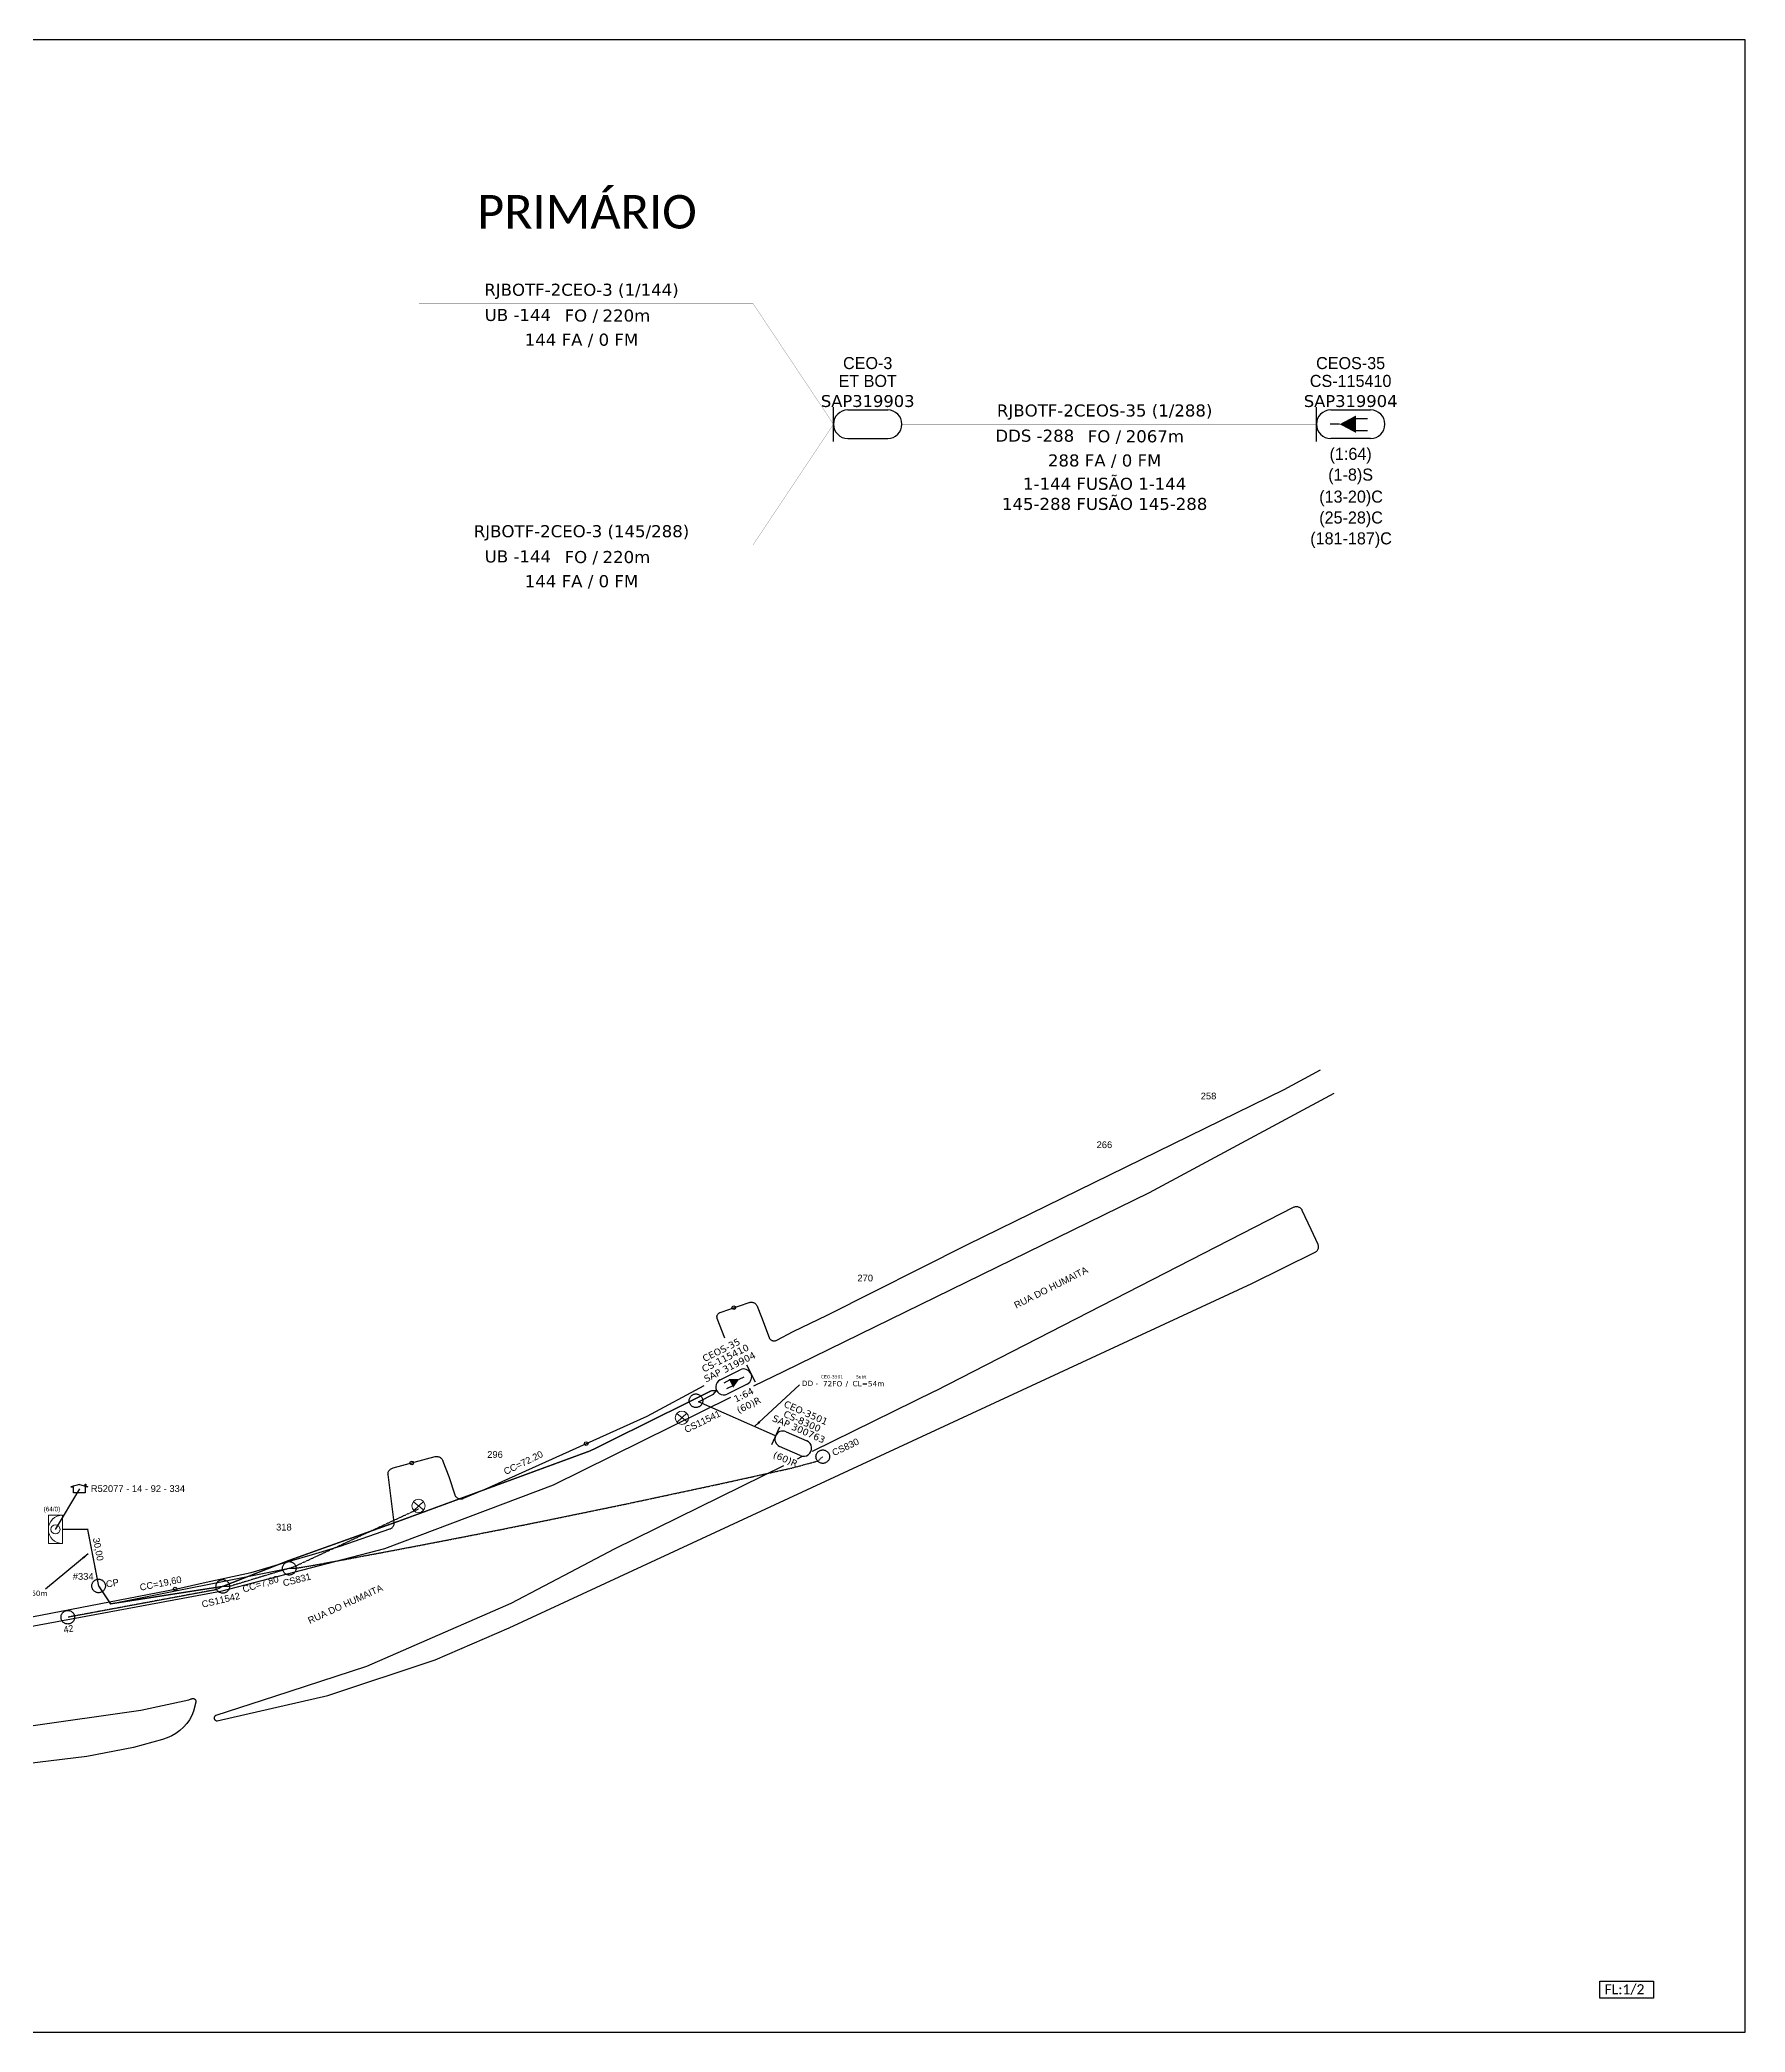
# Model space of a CAD drawing. Header units: metres. Extents: x -1286 to 457, y -500 to 94.
# Drawn here: x -954 to -445, y -500 to 94 of the extents above; entities that cross this region are included whole.
import ezdxf
from ezdxf.enums import TextEntityAlignment as Align

# ---------------------------------------------------------------- set-up
doc = ezdxf.new("R2010")
doc.units = ezdxf.units.M
doc.linetypes.add('PHANTOM2', pattern=[1.25, 0.625, -0.125, 0.125, -0.125, 0.125, -0.125])
doc.linetypes.add('UG', pattern=[3e-05, 1.5e-05, -5e-06, 0, -5e-06, 0, -5e-06])
for name, color, linetype in [('10.0-Cartográfico', 4, 'Continuous'), ('10.1-Caixas Subterrâneas', 5, 'Continuous'), ('10.5-Traçado Subterraneo', 40, 'Continuous'), ('20.4-CEOS', 1, 'Continuous'), ('20.5-CEO', 1, 'Continuous'), ('20.8-Legenda', 1, 'Continuous'), ('CD a instalar', 1, 'Continuous'), ('CEO', 1, 'Continuous'), ('CEOS', 1, 'Continuous'), ('label_cabos', 7, 'Continuous'), ('Legenda', 1, 'Continuous'), ('MUB_DIVISA', 7, 'Continuous'), ('MUB_NUMERACAO', 7, 'Continuous'), ('MUB_SEGMENTO', 7, 'Continuous'), ('surveys', 7, 'Continuous'), ('surveys legendas', 7, 'Continuous')]:
    doc.layers.add(name, color=color, linetype=linetype)
for name, color, linetype, plot in [('10.4-Postes Sem Uso', 7, 'Continuous', False), ('DROP DE CLIENTE', 140, 'Continuous', False), ('EXTRA', 50, 'Continuous', False)]:
    doc.layers.add(name, color=color, linetype=linetype, plot=plot)
for name, color, linetype, lineweight in [("20.0-LEGENDA DOS CDO'S", 1, 'Continuous', 0), ('20.1-CDO_INTERIOR', 1, 'Continuous', 0), ('Postes', 1, 'Continuous', 0), ('Texto_Cabos', 1, 'Continuous', 20)]:
    doc.layers.add(name, color=color, linetype=linetype, lineweight=lineweight)
doc.styles.add('ARIAL', font='arial.ttf')
doc.styles.add('siredit', font='verdana.ttf')
doc.styles.add('Style-font000', font='font000.shx')
doc.styles.add('WMF-Calibri0', font='calibri.ttf')
doc.linetypes.add('FENCELINE1', pattern='A,0.25,-0.1,[133,ltypeshp.shx,S=0.1,R=0,X=-0.1,Y=0],-0.1,1', length=1.45)
doc.dimstyles.new('CC', dxfattribs={"dimtxt": 0.8, "dimasz": 2, "dimexe": 0.18, "dimexo": 0.0625, "dimgap": 0.09, "dimtad": 0, "dimdec": 0, "dimrnd": 1, "dimzin": 0, "dimdsep": 46, "dimtxsty": 'siredit', "dimblk": 'NONE', "dimcen": 0, "dimse1": 1, "dimse2": 1, "dimsd1": 1, "dimsd2": 1, "dimclrt": 7, "dimadec": 0, "dimazin": 0, "dimtfac": 1, "dimtdec": 0, "dimtofl": 0, "dimtmove": 0, "dimatfit": 3, "dimfxl": 0, "dimtolj": 1, "dimtzin": 0, "dimarcsym": 0})

# ---------------------------------------------------------------- blocks, each defined once
blk = doc.blocks.new('DV')
at = {"linetype": 'Continuous'}
blk.add_circle((0, 0), 0.00000275, dxfattribs=at)
blk = doc.blocks.new('MHMZ')
at = {"color": 0, "linetype": 'PHANTOM2'}
blk.add_circle((0, 0), 0.0000101, dxfattribs=at)
blk = doc.blocks.new('PTPT')
at = {"layer": 'Postes', "color": 1, "linetype": 'PHANTOM2'}
for points in [[(-0.0000079, 0.0000104), (0.0000075, -0.000002)], [(0.000007, 0.0000109), (-0.0000074, -0.0000025)]]:
    blk.add_lwpolyline(points, dxfattribs=at)
at = {"layer": 'Postes', "color": 1}
blk.add_circle((-0.0000002, 0.0000042), 0.00000987, dxfattribs=at)
blk = doc.blocks.new('SURVEY_SURVEY')
for p, q in [((0, 0.0000127), (-0.0000126, 0.000009)), ((-0.0000126, 0.000009), (-0.0000086, 0.000009)), ((-0.0000086, 0), (-0.0000086, 0.000009)), ((0.0000086, 0), (-0.0000086, 0)), ((0, 0.0000127), (0.0000126, 0.000009)), ((0.0000084, 0.0000132), (0.0000098, 0.0000132)), ((0.0000084, 0.0000103), (0.0000084, 0.0000132)), ((0.0000126, 0.000009), (0.0000086, 0.000009)), ((0.0000086, 0.000009), (0.0000086, 0)), ((0.0000098, 0.0000132), (0.0000098, 0.0000099))]:
    blk.add_line(p, q)
blk = doc.blocks.new('CEO_CT_DRT')
at = {"layer": 'CEO', "color": 0}
for p, q in [((-1.56, 1.26), (1.8, 1.26)), ((1.8, -1.13), (-1.56, -1.13))]:
    blk.add_line(p, q, dxfattribs=at)
blk.add_lwpolyline([(-2.75, 1.51), (-2.75, -1.38)], dxfattribs=at)
for centre, start, end in [((-1.56, 0.07), 90, 270), ((1.8, 0.07), 270, 90)]:
    blk.add_arc(centre, 1.2, start, end, dxfattribs=at)
at = {"layer": 'CEO', "color": 7, "style": 'siredit'}
for tag, p in [('CEO_Nº', (0.12, 5.61)), ('LOCAL', (0.12, 4.23)), ('SAP', (0.12, 2.97)), ('FIBRAS_RESERVA', (0.12, -1.94))]:
    blk.add_attdef(tag, text='', height=1.01, dxfattribs=at).set_placement(p, align=Align.TOP_CENTER)
blk = doc.blocks.new('CEOS_RP_CT_ESQ')
at = {"layer": '20.4-CEOS', "color": 0}
for p, q in [((1.19, 1.19), (4.53, 1.19)), ((4.53, -1.19), (1.19, -1.19))]:
    blk.add_line(p, q, dxfattribs=at)
for points in [[(2.47, 0.52), (1.45, 0.52)], [(3.79, 0), (4.59, 0)], [(5.73, 1.44), (5.73, -1.43)], [(2.47, -0.47), (1.45, -0.47)]]:
    blk.add_lwpolyline(points, dxfattribs=at)
blk.add_lwpolyline([(3.79, 0, 0, 1.47, 0), (2.41, 0, 1.47, 1.47, 0)], format="xyseb", dxfattribs=at)
for centre, start, end in [((1.19, 0), 90, 270), ((4.53, 0), 270, 90)]:
    blk.add_arc(centre, 1.19, start, end, dxfattribs=at)
at = {"layer": '20.4-CEOS', "color": 7, "style": 'siredit'}
for tag, p in [('Nº_DA_CEOS', (3.33, 5.6)), ('LOCAL', (3.33, 4.24)), ('SAP', (3.33, 2.78)), ('RACIO_SPLITAGEM', (3.33, -1.88)), ('FIBRAS_SPLITTER', (3.33, -3.58)), ('FIBRAS_TOP_C', (3.33, -5.08)), ('RESERVA_FINAIS', (3.33, -6.39))]:
    blk.add_attdef(tag, text='', height=1.01, dxfattribs=at).set_placement(p, align=Align.TOP_CENTER)
blk = doc.blocks.new('_None')
blk = doc.blocks.new('LEGENDA DOS CABOS')
at = {"layer": 'EXTRA', "color": 0, "style": 'siredit'}
for tag, p in [('ID', (4.6, 0.97)), ('XX', (9.03, 0.97))]:
    blk.add_attdef(tag, text='', height=0.48, rotation=359.69, dxfattribs=at).set_placement(p, align=Align.MIDDLE_CENTER)
at = {"layer": 'Legenda', "color": 0, "style": 'siredit'}
for tag, p in [('TIPO_CABO', (1.31, 0)), ('CABO', (4.69, -0.05)), ('/', (6.81, -0.05)), ('METROS', (10.03, -0.05))]:
    blk.add_attdef(tag, text='', height=0.8, rotation=359.69, dxfattribs=at).set_placement(p, align=Align.MIDDLE_CENTER)

msp = doc.modelspace()

# ---------------------------------------------------------------- linework, layer by layer
msp.add_lwpolyline([(-1286.07, -499.81), (-445.07, -499.81), (-445.07, 94.19), (-1286.07, 94.19)], close=True)
at = {"color": 7, "ltscale": 30}
msp.add_lwpolyline([(-734.18, -322.02), (-757.21, -311.87), (-752.65, -309.59), (-751.79, -308.5)], dxfattribs=at)
at = {"color": 5, "ltscale": 30}
msp.add_lwpolyline([(-936.04, -366.77), (-932.52, -372.11), (-879.18, -361.51)], dxfattribs=at)
at = {"color": 7}
msp.add_lwpolyline([(-488.37, -484.64), (-472.44, -484.64), (-472.44, -489.7), (-488.37, -489.7)], close=True, dxfattribs=at)
at = {"layer": '10.0-Cartográfico', "color": 4}
for points in [[(-749.28, -292.85), (-751.55, -287.07), (-751.61, -286.93), (-751.63, -286.78), (-751.66, -286.62), (-751.66, -286.48), (-751.64, -286.33), (-751.6, -286.19), (-751.57, -286.04), (-751.49, -285.9), (-751.41, -285.77), (-751.32, -285.64), (-751.2, -285.53), (-751.09, -285.42), (-750.95, -285.35), (-750.82, -285.26), (-750.66, -285.2), (-742.07, -282.24), (-741.97, -282.22), (-741.78, -282.18), (-741.56, -282.16), (-741.37, -282.17), (-741.17, -282.19), (-740.96, -282.24), (-740.78, -282.29), (-740.58, -282.38), (-740.41, -282.47), (-740.25, -282.59), (-740.09, -282.72), (-739.97, -282.86), (-739.85, -283.02), (-739.75, -283.18), (-739.67, -283.36), (-738.38, -286.67), (-736.1, -292.74), (-736.06, -292.83), (-735.98, -292.97), (-735.9, -293.1), (-735.78, -293.21), (-735.68, -293.31), (-735.55, -293.42), (-735.41, -293.49), (-735.27, -293.56), (-735.11, -293.61), (-734.96, -293.67), (-734.8, -293.68), (-734.62, -293.7), (-734.47, -293.68), (-734.31, -293.66), (-734.14, -293.62), (-734, -293.57), (-733.85, -293.49), (-728.97, -290.87), (-718.81, -286.02), (-676.94, -264.92), (-582.48, -218.79), (-571.7, -212.88)], [(-567.69, -219.96), (-622.76, -249.57), (-731.94, -302.91), (-740.73, -307.24)], [(-900.66, -406.98), (-867.64, -399.47), (-835.64, -388.8), (-813.57, -379.3), (-592.15, -276.57), (-573.31, -267.29), (-573.27, -267.27), (-573.1, -267.18), (-572.94, -267.05), (-572.79, -266.92), (-572.66, -266.78), (-572.54, -266.63), (-572.45, -266.45), (-572.37, -266.28), (-572.31, -266.1), (-572.28, -265.9), (-572.26, -265.72), (-572.28, -265.54), (-572.3, -265.34), (-572.37, -265.16), (-572.43, -264.98), (-574.52, -260.46), (-577.12, -254.82), (-577.2, -254.64), (-577.32, -254.47), (-577.44, -254.33), (-577.58, -254.19), (-577.74, -254.06), (-577.92, -253.98), (-578.09, -253.89), (-578.27, -253.8), (-578.48, -253.75), (-578.68, -253.73), (-578.87, -253.72), (-579.09, -253.72), (-579.28, -253.74), (-579.48, -253.79), (-579.67, -253.85), (-579.87, -253.94), (-595.11, -261.77), (-686.62, -308.7), (-686.7, -308.74), (-723.22, -326.72)], [(-987.41, -382.08), (-912.73, -367.62), (-903.92, -365.69), (-890.52, -362.81), (-879.08, -359.34), (-872.22, -357.44), (-864.06, -354.93), (-849.17, -349.76), (-849.05, -349.72), (-848.88, -349.63), (-848.7, -349.54), (-848.55, -349.41), (-848.39, -349.28), (-848.28, -349.13), (-848.16, -348.97), (-848.07, -348.81), (-847.99, -348.62), (-847.94, -348.44), (-847.92, -348.24), (-847.9, -348.06), (-847.92, -347.88), (-849.72, -333.58), (-849.75, -333.4), (-849.73, -333.2), (-849.71, -333.02), (-849.66, -332.84), (-849.58, -332.66), (-849.5, -332.49), (-849.39, -332.33), (-849.25, -332.18), (-849.12, -332.04), (-848.97, -331.93), (-848.79, -331.82), (-848.62, -331.72), (-848.42, -331.65), (-848.21, -331.59), (-835.69, -328.21), (-835.5, -328.17), (-835.09, -328.17), (-834.87, -328.2), (-834.68, -328.25), (-834.5, -328.32), (-834.31, -328.39), (-834.13, -328.5), (-833.97, -328.63), (-833.83, -328.75), (-833.69, -328.89), (-833.6, -329.05), (-833.5, -329.22), (-833.42, -329.4), (-833.35, -329.61), (-831.62, -334.17), (-829.86, -339.57), (-829.78, -339.75), (-829.68, -339.91), (-829.58, -340.07), (-829.44, -340.21), (-829.3, -340.34), (-829.14, -340.46), (-828.97, -340.57), (-828.79, -340.66), (-828.59, -340.71), (-828.4, -340.76), (-828.2, -340.8), (-827.99, -340.79), (-827.79, -340.79), (-827.58, -340.75), (-827.38, -340.72), (-827.19, -340.64), (-820.73, -337.91), (-772.48, -316.16), (-755.5, -307.04)], [(-747.58, -310.63), (-800.53, -336.75), (-850.75, -355.75), (-899.71, -368.41), (-1016.52, -390.05), (-1028.4, -391.1)], [(-731.8, -330.94), (-782.31, -355.81), (-793.46, -361.62), (-813.12, -372.02), (-856.15, -390.83), (-883.57, -399.72), (-901.07, -405.4), (-901.15, -405.43), (-901.23, -405.49), (-901.3, -405.54), (-901.36, -405.6), (-901.42, -405.67), (-901.48, -405.74), (-901.51, -405.82), (-901.55, -405.91), (-901.57, -406), (-901.59, -406.07), (-901.59, -406.16), (-901.59, -406.25), (-901.57, -406.34), (-901.55, -406.41), (-901.5, -406.5), (-901.46, -406.57), (-901.41, -406.64), (-901.35, -406.72), (-901.29, -406.77), (-901.21, -406.82), (-901.13, -406.88), (-901.05, -406.91), (-900.95, -406.95), (-900.86, -406.96), (-900.78, -406.98), (-900.68, -406.98)], [(-957.68, -408.67), (-923.48, -403.77), (-909.17, -400.68), (-908.45, -400.46), (-908.35, -400.42), (-908.26, -400.38), (-908.16, -400.35), (-908.06, -400.34), (-907.96, -400.33), (-907.87, -400.32), (-907.77, -400.34), (-907.67, -400.36), (-907.59, -400.39), (-907.49, -400.43), (-907.42, -400.48), (-907.34, -400.54), (-907.28, -400.61), (-907.2, -400.66), (-907.16, -400.75), (-907.1, -400.82), (-907.06, -400.91), (-907.04, -401), (-907.02, -401.07), (-907.02, -401.16), (-907.02, -401.25), (-907.03, -401.34), (-907.03, -401.36), (-907.03, -401.42), (-907.7, -404.13), (-908.25, -405.42), (-908.93, -406.66), (-909.78, -407.82), (-910.74, -408.88), (-911.8, -409.87), (-912.98, -410.73), (-914.25, -411.47), (-915.59, -412.1), (-917.01, -412.58), (-925.64, -414.96), (-939.51, -417.61), (-979.72, -422.47)]]:
    msp.add_lwpolyline(points, dxfattribs=at)
at = {"layer": '10.0-Cartográfico'}
msp.add_lwpolyline([(-726.41, -328.29), (-727.72, -328.93)], dxfattribs=at)
at = {"layer": '10.5-Traçado Subterraneo', "linetype": 'UG'}
for points in [[(-879.18, -361.51), (-877.23, -361.47), (-873.46, -360.87), (-865.86, -359.48), (-851.57, -356.81), (-842.94, -355.18), (-827.61, -352.22), (-813.59, -349.45), (-800.76, -346.86), (-778.96, -342.37), (-750.95, -336.38), (-729.2, -331.58), (-721.51, -329.49), (-720.11, -328.23)], [(-879.18, -361.51), (-877.38, -360.85), (-840.6, -343.75)], [(-879.18, -361.51), (-881.04, -362.07), (-897.17, -366.97), (-899.02, -366.9)], [(-899.02, -366.9), (-900.94, -367.88), (-944.08, -375.89), (-945.23, -376.1)]]:
    msp.add_lwpolyline(points, dxfattribs=at)
at = {"layer": '20.1-CDO_INTERIOR', "lineweight": 18}
msp.add_lwpolyline([(-951.03, -354.15), (-951.03, -345.65), (-946.78, -345.65), (-946.78, -354.15)], close=True, dxfattribs=at)
msp.add_circle((-948.91, -349.9), 1.36, dxfattribs=at)
msp.add_arc((-946.78, -349.9), 4.25, 90.02759, 270.02759, dxfattribs=at)
at = {"layer": 'CD a instalar', "color": 0, "linetype": 'ByBlock', "const_width": 0.048}
for points in [[(-716.91, -20.4), (-740.91, 15.6), (-840.51, 15.6)], [(-716.91, -20.4), (-740.91, -56.4), (-840.51, -56.4)], [(-696.51, -20.4), (-572.91, -20.4)]]:
    msp.add_lwpolyline(points, dxfattribs=at)
at = {"layer": 'CD a instalar', "linetype": 'FENCELINE1', "ltscale": 5}
msp.add_lwpolyline([(-946.78, -349.9, 0.4, 0.4, 0), (-939.31, -349.9, 0.4, 0.4, 0), (-936.04, -366.77, 0.4, 0.4, 0), (-932.52, -372.11, 0.4, 0.4, 0), (-899.02, -366.9, 0.4, 0.4, 0), (-879.43, -359.22, 0.4, 0.4, 0), (-846.09, -347.29, 0.4, 0.4, 0), (-789.37, -326.46, 0.4, 0.4, 0), (-758.19, -311.01, 0.4, 0.4, 0), (-753.18, -308.52, 0.4, 0.4, 0), (-751.79, -308.5, 0, 0, 0)], format="xyseb", dxfattribs=at)
at = {"layer": 'CEO', "color": 7}
for p, q in [((-712.66, -16.15), (-700.75, -16.15)), ((-712.66, -24.64), (-700.75, -24.64))]:
    msp.add_line(p, q, dxfattribs=at)
msp.add_lwpolyline([(-716.91, -25.52), (-716.91, -15.28)], dxfattribs=at)
for centre, start, end in [((-712.66, -20.4), 90, 270), ((-700.75, -20.4), 270, 90)]:
    msp.add_arc(centre, 4.25, start, end, dxfattribs=at)
at = {"layer": 'CEOS', "color": 5}
for p, q in [((-568.66, -16.15), (-556.75, -16.15)), ((-556.75, -24.64), (-568.66, -24.64))]:
    msp.add_line(p, q, dxfattribs=at)
for points in [[(-572.91, -25.52), (-572.91, -15.28)], [(-566, -20.4), (-568.86, -20.4)], [(-561.3, -18.71), (-557.68, -18.71)], [(-561.3, -22.25), (-557.68, -22.25)]]:
    msp.add_lwpolyline(points, dxfattribs=at)
msp.add_lwpolyline([(-566, -20.4, 0, 5.24, 0), (-561.08, -20.4, 5.24, 5.24, 0)], format="xyseb", dxfattribs=at)
for centre, start, end in [((-568.66, -20.4), 90, 270), ((-556.75, -20.4), 270, 90)]:
    msp.add_arc(centre, 4.25, start, end, dxfattribs=at)
at = {"layer": 'DROP DE CLIENTE', "linetype": 'Continuous'}
msp.add_lwpolyline([(-948.91, -349.9), (-941.65, -337.81)], dxfattribs=at)

# ---------------------------------------------------------------- block references
at = {"color": 7, "ltscale": 30}
ref = msp.add_blockref('CEO_CT_DRT', (-729.2, -324.37), dxfattribs=dict(at, xscale=1.999999999999999, yscale=1.999999999999999, zscale=1.999999999999999, rotation=336.1984439963002))
ref.add_attrib('CEO_Nº', 'CEO-3501', dxfattribs={"layer": '20.5-CEO', "color": 7, "height": 2.028, "rotation": 336.19844, "style": 'siredit'}).set_placement((-724.73, -314.22), align=Align.TOP_CENTER)
ref.add_attrib('LOCAL', 'CS-8300', dxfattribs={"layer": '20.5-CEO', "color": 7, "height": 2.028, "rotation": 336.19844, "style": 'siredit'}).set_placement((-725.84, -316.74), align=Align.TOP_CENTER)
ref.add_attrib('SAP', 'SAP 300763', dxfattribs={"layer": '20.5-CEO', "color": 7, "height": 2.028, "rotation": 336.19844, "style": 'siredit'}).set_placement((-726.85, -319.05), align=Align.TOP_CENTER)
ref.add_attrib('FIBRAS_RESERVA', '(60)R', dxfattribs={"layer": '20.5-CEO', "color": 7, "height": 2.028, "rotation": 336.19844, "style": 'siredit'}).set_placement((-730.82, -328.04), align=Align.TOP_CENTER)
at = {"layer": '10.1-Caixas Subterrâneas', "xscale": 200000, "yscale": 200000, "zscale": 200000}
for p in [(-757.92, -311.55), (-720.11, -328.23)]:
    msp.add_blockref('MHMZ', p, dxfattribs=at)
at = {"layer": '10.1-Caixas Subterrâneas', "color": 5, "xscale": 200000, "yscale": 200000, "zscale": 200000}
for p in [(-879.18, -361.51), (-936.04, -366.77), (-899.02, -366.9)]:
    msp.add_blockref('MHMZ', p, dxfattribs=at)
at = {"layer": '10.1-Caixas Subterrâneas', "color": 40, "xscale": 200000, "yscale": 200000, "zscale": 200000}
msp.add_blockref('MHMZ', (-945.23, -376.1), dxfattribs=at)
at = {"layer": '10.4-Postes Sem Uso', "color": 1, "xscale": 200000, "yscale": 200000, "zscale": 200000}
for p in [(-762.06, -317.46), (-840.6, -343.75)]:
    msp.add_blockref('PTPT', p, dxfattribs=at)
at = {"layer": '20.4-CEOS', "color": 5}
ref = msp.add_blockref('CEOS_RP_CT_ESQ', (-751.79, -308.5), dxfattribs=dict(at, xscale=2, yscale=2, zscale=2, rotation=26.47717103566099))
ref.add_attrib('Nº_DA_CEOS', 'CEOS-35', dxfattribs={"color": 7, "height": 2.019, "rotation": 26.47717, "style": 'siredit'}).set_placement((-750.82, -295.52), align=Align.TOP_CENTER)
ref.add_attrib('LOCAL', 'CS-115410', dxfattribs={"color": 7, "height": 2.019, "rotation": 26.47717, "style": 'siredit'}).set_placement((-749.62, -297.94), align=Align.TOP_CENTER)
ref.add_attrib('SAP', 'SAP 319904', dxfattribs={"color": 7, "height": 2.019, "rotation": 26.47717, "style": 'siredit'}).set_placement((-748.31, -300.56), align=Align.TOP_CENTER)
ref.add_attrib('RACIO_SPLITAGEM', '1:64', dxfattribs={"color": 7, "height": 2.019, "rotation": 26.47717, "style": 'siredit'}).set_placement((-744.15, -308.91), align=Align.TOP_CENTER)
ref.add_attrib('FIBRAS_SPLITTER', '(60)R', dxfattribs={"color": 7, "height": 2.019, "rotation": 26.47717, "style": 'siredit'}).set_placement((-742.64, -311.94), align=Align.TOP_CENTER)
at = {"layer": 'label_cabos', "color": 0}
ref = msp.add_blockref('LEGENDA DOS CABOS', (-726.55, -306.36), dxfattribs=dict(at, xscale=2, yscale=2, zscale=2))
ref.add_attrib('ID', 'CEO-3501', dxfattribs={"layer": 'EXTRA', "color": 0, "height": 0.96, "rotation": 359.69001, "style": 'siredit'}).set_placement((-717.34, -304.41), align=Align.MIDDLE_CENTER)
ref.add_attrib('CABO', '72FO', dxfattribs={"layer": '20.8-Legenda', "color": 0, "height": 1.6, "rotation": 359.69001, "style": 'siredit'}).set_placement((-717.18, -306.47), align=Align.MIDDLE_CENTER)
ref.add_attrib('METROS', 'CL=54m', dxfattribs={"layer": '20.8-Legenda', "color": 0, "height": 1.6, "rotation": 359.69001, "style": 'siredit'}).set_placement((-706.48, -306.47), align=Align.MIDDLE_CENTER)
ref.add_attrib('XX', 'Subt.', dxfattribs={"layer": 'EXTRA', "color": 0, "height": 0.96, "rotation": 359.69001, "style": 'siredit'}).set_placement((-708.49, -304.41), align=Align.MIDDLE_CENTER)
ref.add_attrib('/', '/', dxfattribs={"layer": '20.8-Legenda', "color": 0, "height": 1.6, "rotation": 359.69001, "style": 'siredit'}).set_placement((-712.93, -306.47), align=Align.MIDDLE_CENTER)
ref.add_attrib('TIPO_CABO', 'DD -', dxfattribs={"layer": '20.8-Legenda', "color": 0, "height": 1.6, "rotation": 359.69001, "style": 'siredit'}).set_placement((-723.92, -306.37), align=Align.MIDDLE_CENTER)
at = {"layer": 'MUB_DIVISA', "color": 255, "xscale": 200000, "yscale": 200000, "zscale": 200000}
for p in [(-746.64, -283.81), (-790.62, -324.34), (-842.65, -330.09), (-913.24, -367.72)]:
    msp.add_blockref('DV', p, dxfattribs=at)
at = {"layer": 'surveys', "color": 255, "xscale": 200000, "yscale": 200000, "zscale": 200000}
msp.add_blockref('SURVEY_SURVEY', (-941.77, -339.02), dxfattribs=at)

# ---------------------------------------------------------------- texts
at = {"style": 'WMF-Calibri0'}
msp.add_text('FL:1/2', height=3, dxfattribs=at).set_placement((-487.02, -488.52))
at = {"insert": (-790.42, 42.88, 2), "char_height": 10, "width": 263.3321, "attachment_point": 5}
msp.add_mtext('\\C7;\\fCalibri|b0|i0|c0|p34;PRIMÁRIO', dxfattribs=at)
at = {"layer": '10.1-Caixas Subterrâneas', "style": 'ARIAL'}
for s, rotation, p in [('CS11541', 26.26495, (-760.78, -321.22)), ('CS830', 25.58378, (-716.76, -328.09))]:
    msp.add_text(s, height=2, rotation=rotation, dxfattribs=at).set_placement(p)
at = {"layer": '10.1-Caixas Subterrâneas', "color": 5, "style": 'ARIAL'}
for s, rotation, p in [('CP', 10.49638, (-933.65, -367.28)), ('CS831', 14.49275, (-880.82, -366.95)), ('CS11542', 13.19708, (-905.04, -373.27))]:
    msp.add_text(s, height=2, rotation=rotation, dxfattribs=at).set_placement(p)
at = {"layer": '10.1-Caixas Subterrâneas'}
msp.add_text('42', height=2, rotation=10.49638, dxfattribs=at).set_placement((-946.31, -380.84))
at = {"layer": "20.0-LEGENDA DOS CDO'S", "linetype": 'Continuous', "style": 'ARIAL'}
msp.add_text('(64/0)', height=1.36, rotation=359.97241, dxfattribs=at).set_placement((-949.96, -344.52), align=Align.CENTER)
at = {"layer": '20.8-Legenda', "color": 0, "style": 'siredit'}
msp.add_text('ASU=160m', height=1.6, rotation=359.69001, dxfattribs=at).set_placement((-957.56, -368.95), align=Align.MIDDLE_CENTER)
at = {"layer": 'CEO', "color": 7, "linetype": 'Continuous'}
for s, height, style, p in [('ET BOT', 3.597, 'Style-font000', (-706.71, -7.5)), ('CEO-3', 3.597, 'Style-font000', (-706.71, -2.18)), ('SAP319903', 3.548, 'siredit', (-706.71, -13.49))]:
    msp.add_text(s, height=height, dxfattribs=dict(at, style=style)).set_placement(p, align=Align.MIDDLE_CENTER)
at = {"layer": 'CEOS', "color": 5, "linetype": 'Continuous'}
for s, height, style, p in [('CS-115410', 3.597, 'Style-font000', (-562.71, -7.5)), ('CEOS-35', 3.597, 'Style-font000', (-562.71, -2.18)), ('SAP319904', 3.548, 'siredit', (-562.71, -13.49))]:
    msp.add_text(s, height=height, dxfattribs=dict(at, style=style)).set_placement(p, align=Align.MIDDLE_CENTER)
at = {"layer": 'CEOS', "color": 5, "linetype": 'Continuous', "style": 'Style-font000'}
for s, p in [('(1:64)', (-562.71, -27.44)), ('(1-8)S', (-562.71, -33.63)), ('(13-20)C', (-562.58, -40.19)), ('(25-28)C', (-562.58, -46.42)), ('(181-187)C', (-562.58, -52.64))]:
    msp.add_text(s, height=3.597, dxfattribs=at).set_placement(p, align=Align.TOP_CENTER)
at = {"layer": 'MUB_NUMERACAO', "color": 255, "style": 'ARIAL'}
for s, p in [('258', (-607.41, -221.7)), ('266', (-638.46, -236.23)), ('270', (-709.78, -275.97)), ('296', (-820.17, -328.58)), ('318', (-883.12, -350.24)), ('#334', (-943.75, -364.93))]:
    msp.add_text(s, height=2, dxfattribs=at).set_placement(p)
for s, rotation, p in [('CC=72.20', 26.14586, (-809.41, -330.03)), ('30,00', 280.96116, (-936.13, -355.82)), ('CC=19,60', 11.24521, (-917.55, -366)), ('CC=7,80', 16.89234, (-887.75, -366.2))]:
    msp.add_text(s, height=2, rotation=rotation, dxfattribs=at).set_placement(p, align=Align.MIDDLE_CENTER)
at = {"layer": 'MUB_SEGMENTO', "color": 5, "style": 'ARIAL'}
for rotation, p in [(26.78106, (-662.43, -284.13)), (24.58028, (-873.07, -378.13))]:
    msp.add_text('RUA DO HUMAITA', height=2, rotation=rotation, dxfattribs=at).set_placement(p)
at = {"layer": 'surveys legendas', "color": 0, "style": 'ARIAL'}
msp.add_text('R52077 - 14 - 92 - 334', height=2, dxfattribs=at).set_placement((-938.38, -338.74))
at = {"layer": 'Texto_Cabos', "color": 7, "linetype": 'Continuous', "style": 'siredit'}
for s, p in [('UB -144', (-801.13, 12.18)), ('DDS -288', (-645.13, -23.82)), ('UB -144', (-801.13, -59.82))]:
    msp.add_text(s, height=3.6, dxfattribs=at).set_placement(p, align=Align.MIDDLE_RIGHT)
at = {"layer": 'Texto_Cabos', "color": 7, "style": 'siredit'}
for p in [(-787.13, 12), (-631.13, -24), (-787.13, -60)]:
    msp.add_text('FO /', height=3.6, dxfattribs=at).set_placement(p, align=Align.MIDDLE_RIGHT)
at = {"layer": 'Texto_Cabos', "color": 7, "linetype": 'Continuous', "style": 'siredit'}
for s, p in [('220m', (-785.78, 12)), ('2067m', (-629.78, -24)), ('220m', (-785.78, -60))]:
    msp.add_text(s, height=3.6, dxfattribs=at).set_placement(p, align=Align.MIDDLE_LEFT)
for s, p in [('144 FA / 0 FM', (-792.06, 4.8)), ('288 FA / 0 FM', (-636.06, -31.2)), ('144 FA / 0 FM', (-792.06, -67.2))]:
    msp.add_text(s, height=3.6, dxfattribs=at).set_placement(p, align=Align.MIDDLE_CENTER)
at = {"layer": 'Texto_Cabos', "color": 7, "char_height": 3.6, "attachment_point": 5, "style": 'siredit'}
for s, insert in [('RJBOTF-2CEO-3 (1/144)', (-792.06, 19.2)), ('RJBOTF-2CEOS-35 (1/288)', (-636.06, -16.8)), ('1-144 FUSÃO 1-144\\P145-288 FUSÃO 145-288', (-636.06, -41.2)), ('RJBOTF-2CEO-3 (145/288)', (-792.06, -52.8))]:
    msp.add_mtext(s, dxfattribs=dict(at, insert=insert))

# ---------------------------------------------------------------- leaders
at = {"layer": 'label_cabos'}
for points in [[(-740.45, -319.26), (-727.09, -306.8)], [(-939.13, -357.16), (-951.91, -367.75)]]:
    msp.add_leader(points, dimstyle='CC', override={"dimgap": 0.09, "dimtad": 0}, dxfattribs=at)

doc.saveas('drawing.dxf')
